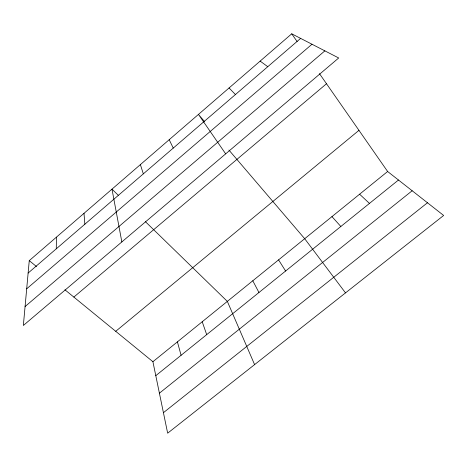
<?xml version="1.0" encoding="UTF-8"?>
<svg xmlns="http://www.w3.org/2000/svg" width="467" height="467" viewBox="0 0 467 467"><rect width="100%" height="100%" fill="white"/><g stroke="black" fill="none" stroke-linecap="round" stroke-linejoin="round"><path stroke-width="0.7" d="M56.279 248.818L56.437 237.154M29.258 260.639L23.35 325.47L338.703 57.978L291.729 33.811L29.258 260.639L36.496 266.552M28.125 273.061L300.631 38.393M26.689 288.81L311.985 44.237M25.072 306.556L324.869 50.862M73.85 297.082L326.503 83.745M115.723 331.307L358.965 130.34M152.913 361.709L387.628 171.5L443.65 215.462L167.659 433.189L152.913 361.709L64.919 289.785M155.791 375.672L398.485 180.017M159.405 393.185L412.163 190.752M163.427 412.682L427.468 202.76M260.142 61.107L267.772 66.693M359.608 194.208L369.461 203.414M118.227 195.224L111.987 189.147L121.846 241.924M145.313 221.574L227.341 301.396L254.591 364.61M229.058 87.971L235.438 94.532M331.961 216.612L340.84 226.489M204.546 121.554L198.452 114.421L225.672 153.853M228.929 150.076L304.694 238.713L345.51 292.885M291.729 33.811L297.117 41.545M319.475 73.652L387.628 171.5M278.571 259.88L285.606 271.018M252.793 280.772L258.952 292.505M169.2 139.703L173.245 148.092M202.217 321.757L206.694 334.635M140.38 164.606L143.328 173.858M177.407 341.862L181.079 355.288M84.007 213.326L84.854 224.213"/></g></svg>
